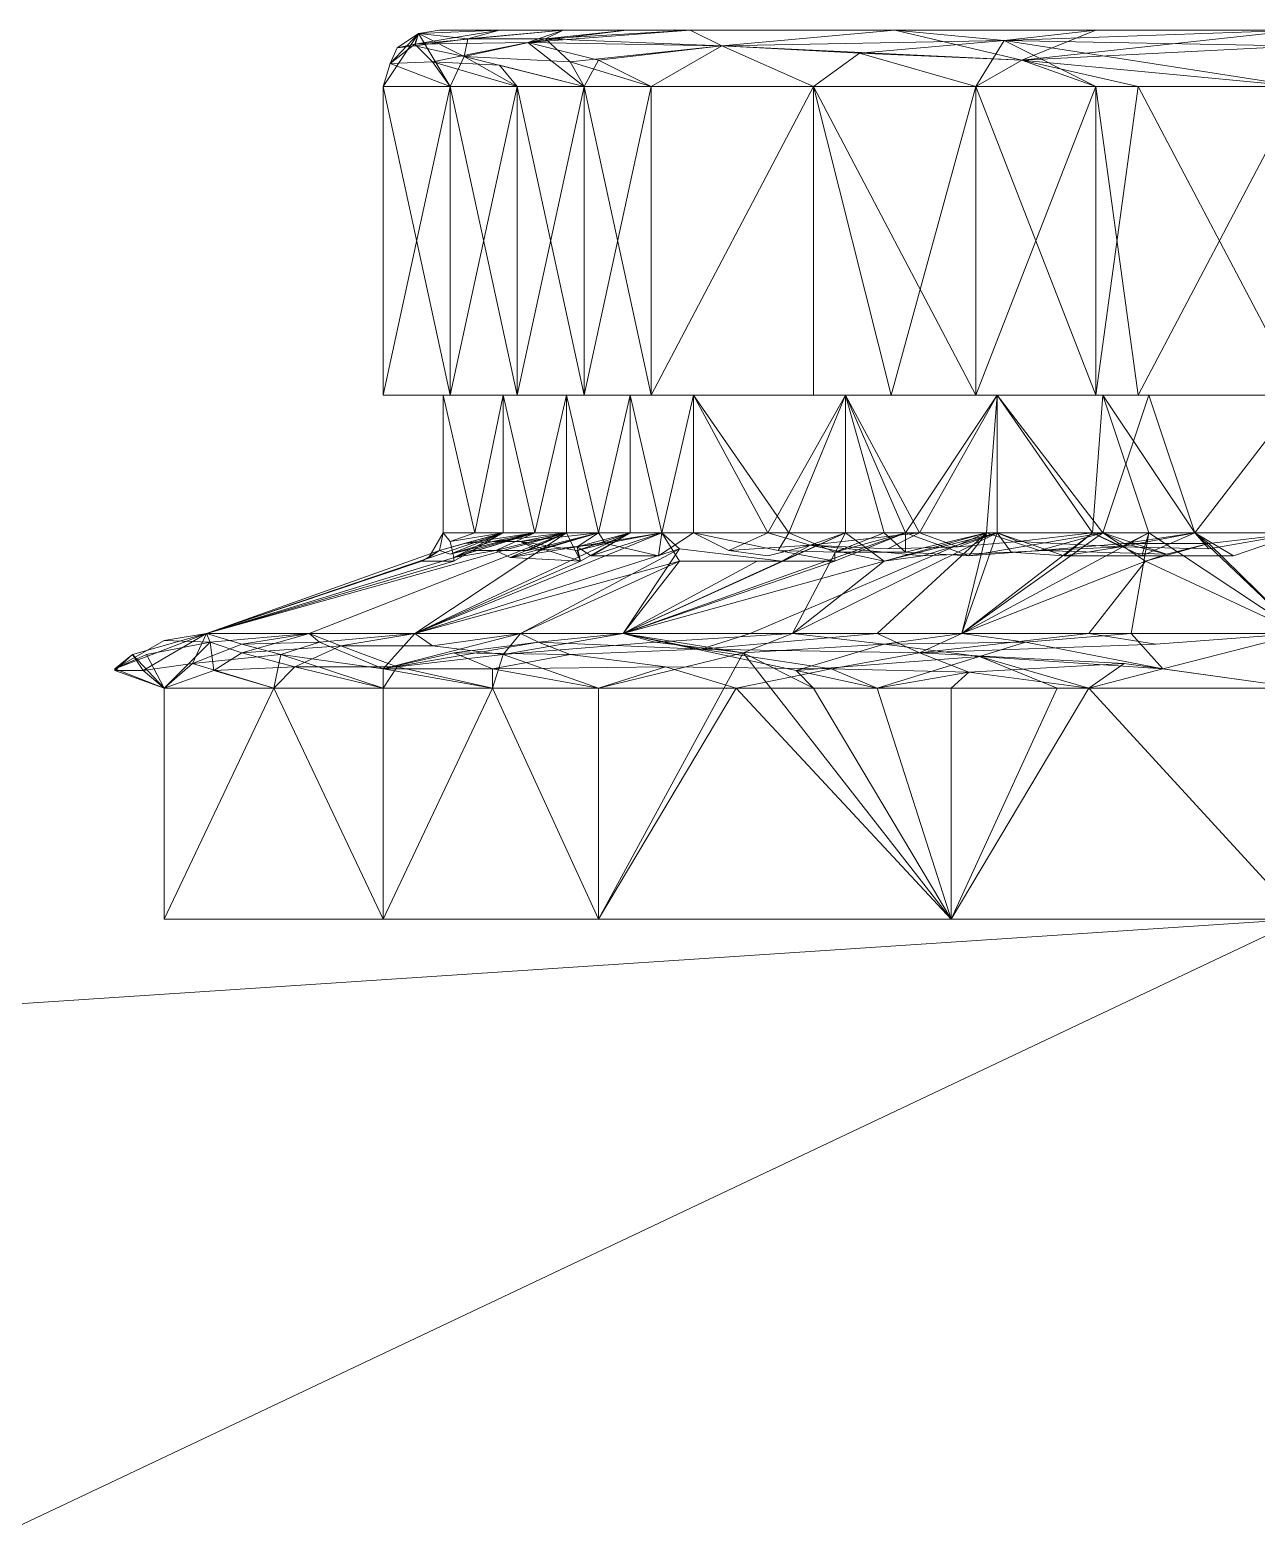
# Model space of a CAD drawing. Header units: inches. Extents: x 20461 to 27285, y -26063 to -19005.
# Drawn here: x 25502.484 to 25503.503, y -22400.643 to -22399.393 of the extents above; entities that cross this region are included whole.
import ezdxf

# ---------------------------------------------------------------- set-up
doc = ezdxf.new("R2010")
doc.units = ezdxf.units.IN
doc.header["$MEASUREMENT"] = 0
doc.layers.add('A-GENM', color=13, linetype='Continuous', lineweight=9)

# ---------------------------------------------------------------- blocks, each defined once
blk = doc.blocks.new('Drinking_Fountain-Haws_Corporation-Wall_Mounted_1119-1119-2447-1119-2447 - Drinking_Fountain-Haws_Corporation-Wall_Mounted_1119-1119-2447-300512 - 184570-300653-Site Plan - Phase 1')
at = {"layer": 'A-GENM'}
for p, q in [((7.2681, 30.9149), (7.2388, 30.871)), ((7.2446, 30.89), (7.2681, 30.9149)), ((7.2446, 30.89), (7.2652, 30.9061)), ((7.2681, 30.9149), (7.2505, 30.9032)), ((7.2681, 30.9149), (7.2505, 30.9032)), ((7.2505, 30.9032), (7.2652, 30.9061)), ((7.3355, 30.9179), (7.2652, 30.9061)), ((7.3882, 30.9179), (7.2652, 30.9061)), ((7.2652, 30.9047), (7.2681, 30.9149)), ((7.2652, 30.9047), (7.2681, 30.9149)), ((7.2681, 30.9149), (7.2652, 30.9061)), ((7.2652, 30.9047), (7.3091, 30.9105)), ((7.3589, 30.9076), (7.2652, 30.9061)), ((7.2652, 30.9061), (7.2798, 30.8915)), ((7.3355, 30.9179), (7.2681, 30.9149)), ((7.2681, 30.9149), (7.2857, 30.9179)), ((7.2681, 30.9149), (7.3355, 30.9179)), ((7.2681, 30.9149), (7.3062, 30.8959)), ((7.2681, 30.9149), (7.3091, 30.9105)), ((7.2681, 30.9149), (7.2945, 30.871)), ((7.3589, 30.9076), (7.2798, 30.8915)), ((7.3355, 30.9179), (7.2857, 30.9179)), ((7.3355, 30.9179), (7.2857, 30.9179)), ((7.2857, 30.9179), (8.0005, 30.9179)), ((7.3736, 30.9105), (7.3062, 30.8959)), ((7.3062, 30.8959), (7.3091, 30.9105)), ((7.3355, 30.9179), (7.3091, 30.9105)), ((7.3091, 30.9105), (7.3882, 30.9179)), ((7.3736, 30.9105), (7.3091, 30.9105)), ((7.3355, 30.9179), (7.3882, 30.9179)), ((7.3355, 30.9179), (7.3882, 30.9179)), ((7.3355, 30.9179), (8.0005, 30.9179)), ((7.3355, 30.9179), (8.0005, 30.9179)), ((7.4937, 30.9179), (7.3589, 30.9076)), ((7.3589, 30.9076), (7.3882, 30.9179)), ((7.3589, 30.9076), (7.4409, 30.9179)), ((7.3589, 30.9076), (7.4058, 30.871)), ((7.52, 30.9047), (7.3589, 30.9076)), ((7.4175, 30.893), (7.3589, 30.9076)), ((7.3736, 30.9105), (7.4409, 30.9179)), ((7.3736, 30.9105), (7.3882, 30.9179)), ((7.3736, 30.9105), (7.4937, 30.9179)), ((7.52, 30.9047), (7.3736, 30.9105)), ((7.3736, 30.9105), (7.3941, 30.8915)), ((7.3882, 30.9179), (7.4409, 30.9179)), ((7.4409, 30.9179), (7.3882, 30.9179)), ((7.3882, 30.9179), (8.0005, 30.9179)), ((7.3882, 30.9179), (8.0005, 30.9179)), ((7.4937, 30.9179), (7.4409, 30.9179)), ((7.4409, 30.9179), (7.4937, 30.9179)), ((7.4409, 30.9179), (8.0005, 30.9179)), ((7.4409, 30.9179), (8.0005, 30.9179)), ((7.4937, 30.9179), (7.6636, 30.9179)), ((7.4937, 30.9179), (7.6636, 30.9179)), ((7.52, 30.9047), (7.4937, 30.9179)), ((7.52, 30.9047), (7.4937, 30.9179)), ((7.4937, 30.9179), (8.0005, 30.9179)), ((7.4937, 30.9179), (8.0005, 30.9179)), ((7.52, 30.9047), (7.6636, 30.9179)), ((7.52, 30.9047), (7.6636, 30.9179)), ((7.52, 30.9047), (7.7544, 30.9091)), ((7.6343, 30.8988), (7.7544, 30.9091)), ((7.8306, 30.9179), (7.6636, 30.9179)), ((7.6636, 30.9179), (7.8306, 30.9179)), ((7.7691, 30.893), (7.6636, 30.9179)), ((7.7544, 30.9091), (7.6636, 30.9179)), ((7.6636, 30.9179), (8.0005, 30.9179)), ((7.6636, 30.9179), (8.0005, 30.9179)), ((7.731, 30.871), (7.7544, 30.9091)), ((7.7544, 30.9091), (7.8306, 30.9179)), ((7.7544, 30.9091), (8.0005, 30.9179)), ((8.0005, 30.9047), (7.7544, 30.9091)), ((8.0005, 30.871), (7.7544, 30.9091)), ((7.8306, 30.871), (7.7544, 30.9091)), ((7.7691, 30.893), (8.0005, 30.9179)), ((7.7691, 30.893), (7.8306, 30.9179)), ((8.0005, 30.9179), (7.8306, 30.9179)), ((7.8306, 30.9179), (8.0005, 30.9179)), ((7.8306, 30.9179), (8.0005, 30.9179)), ((8.0005, 30.9179), (7.8306, 30.9179)), ((7.2446, 30.89), (7.2505, 30.9032)), ((7.2652, 30.9047), (7.2505, 30.9032)), ((7.2652, 30.9047), (7.3062, 30.8959)), ((7.3062, 30.8959), (7.2945, 30.871)), ((7.3941, 30.8915), (7.3062, 30.8959)), ((7.3062, 30.8959), (7.4058, 30.871)), ((7.3062, 30.8959), (7.3501, 30.871)), ((7.52, 30.9047), (7.3941, 30.8915)), ((7.52, 30.9047), (7.4175, 30.893)), ((7.52, 30.9047), (7.4614, 30.871)), ((7.52, 30.9047), (7.4614, 30.871)), ((7.52, 30.9047), (7.7691, 30.893)), ((7.52, 30.9047), (7.6343, 30.8988)), ((7.52, 30.9047), (7.5962, 30.871)), ((7.52, 30.9047), (7.5962, 30.871)), ((7.52, 30.9047), (7.6343, 30.8988)), ((7.6343, 30.8988), (7.5962, 30.871)), ((7.5962, 30.871), (7.6343, 30.8988)), ((7.731, 30.871), (7.6343, 30.8988)), ((7.7691, 30.893), (7.6343, 30.8988)), ((7.6343, 30.8988), (7.731, 30.871)), ((7.7691, 30.893), (8.0005, 30.9047)), ((7.2446, 30.89), (7.2388, 30.871)), ((7.2446, 30.89), (7.2798, 30.8915)), ((7.2446, 30.89), (7.2945, 30.871)), ((7.3355, 30.8886), (7.2798, 30.8915)), ((7.2945, 30.871), (7.2798, 30.8915)), ((7.2798, 30.8915), (7.3501, 30.871)), ((7.3355, 30.8886), (7.4058, 30.871)), ((7.3355, 30.8886), (7.3501, 30.871)), ((7.4614, 30.871), (7.3941, 30.8915)), ((7.3941, 30.8915), (7.4058, 30.871)), ((7.4175, 30.893), (7.4058, 30.871)), ((7.4175, 30.893), (7.4614, 30.871)), ((7.7691, 30.893), (7.731, 30.871)), ((8.0005, 30.871), (7.7691, 30.893)), ((7.8306, 30.871), (7.7691, 30.893)), ((7.7691, 30.893), (7.8657, 30.871)), ((7.2388, 30.871), (7.2388, 30.6146)), ((7.2388, 30.871), (7.2945, 30.871)), ((7.2388, 30.871), (7.2945, 30.871)), ((7.2388, 30.871), (7.2945, 30.6146)), ((7.2945, 30.871), (7.2388, 30.6146)), ((7.2945, 30.871), (7.3501, 30.871)), ((7.2945, 30.871), (7.3501, 30.6146)), ((7.2945, 30.871), (7.2945, 30.6146)), ((7.3501, 30.871), (7.2945, 30.871)), ((7.3501, 30.871), (7.2945, 30.6146)), ((7.2945, 30.871), (7.2945, 30.6146)), ((7.4058, 30.871), (7.3501, 30.871)), ((7.3501, 30.871), (7.3501, 30.6146)), ((7.3501, 30.871), (7.4058, 30.871)), ((7.3501, 30.871), (7.4058, 30.6146)), ((7.3501, 30.871), (7.3501, 30.6146)), ((7.3501, 30.6146), (7.4058, 30.871)), ((7.4614, 30.871), (7.4058, 30.871)), ((7.4614, 30.871), (7.4058, 30.6146)), ((7.4058, 30.871), (7.4058, 30.6146)), ((7.4058, 30.6146), (7.4058, 30.871)), ((7.4614, 30.6146), (7.4058, 30.871)), ((7.4614, 30.871), (7.4058, 30.871)), ((7.4614, 30.871), (7.5962, 30.871)), ((7.4614, 30.871), (7.4614, 30.6146)), ((7.5962, 30.871), (7.4614, 30.6146)), ((7.5962, 30.871), (7.4614, 30.871)), ((7.5962, 30.871), (7.4614, 30.6146)), ((7.4614, 30.6146), (7.4614, 30.871)), ((7.731, 30.871), (7.5962, 30.871)), ((7.5962, 30.871), (7.731, 30.6146)), ((7.5962, 30.871), (7.5962, 30.6146)), ((7.5962, 30.871), (7.6607, 30.6146)), ((7.5962, 30.871), (7.731, 30.871)), ((7.6607, 30.6146), (7.731, 30.871)), ((7.8306, 30.871), (7.731, 30.871)), ((7.731, 30.871), (7.8306, 30.871)), ((7.731, 30.871), (7.731, 30.6146)), ((7.8306, 30.871), (7.731, 30.6146)), ((7.731, 30.871), (7.8306, 30.6146)), ((7.8306, 30.871), (7.8657, 30.871)), ((7.8306, 30.871), (7.8306, 30.6146)), ((8.0005, 30.871), (7.8306, 30.871)), ((7.8306, 30.871), (7.8657, 30.6146)), ((7.8657, 30.871), (7.8306, 30.6146)), ((8.0005, 30.871), (7.8657, 30.871)), ((8.0005, 30.871), (7.8657, 30.6146)), ((7.8657, 30.871), (8.0005, 30.6146)), ((7.2945, 30.6146), (7.2388, 30.6146)), ((7.2945, 30.6146), (7.2388, 30.6146)), ((7.4966, 30.6146), (7.2388, 30.6146)), ((7.3384, 30.6146), (7.2388, 30.6146)), ((7.2886, 30.6146), (7.2388, 30.6146)), ((7.2388, 30.6146), (7.4966, 30.6146)), ((7.2388, 30.6146), (7.4439, 30.6146)), ((7.2388, 30.6146), (7.3911, 30.6146)), ((7.2388, 30.6146), (7.3384, 30.6146)), ((7.2388, 30.6146), (7.4439, 30.6146)), ((7.2388, 30.6146), (7.3911, 30.6146)), ((7.3384, 30.6146), (7.2886, 30.6146)), ((7.2886, 30.6146), (7.3384, 30.6146)), ((7.2886, 30.6146), (7.2886, 30.5004)), ((7.2886, 30.6146), (7.315, 30.5004)), ((7.2886, 30.6146), (7.315, 30.5004)), ((7.2945, 30.6146), (7.3501, 30.6146)), ((7.3501, 30.6146), (7.2945, 30.6146)), ((7.2945, 30.6146), (7.4966, 30.6146)), ((7.4966, 30.6146), (7.2945, 30.6146)), ((7.3384, 30.6146), (7.315, 30.5004)), ((7.3384, 30.6146), (7.315, 30.5004)), ((7.3384, 30.6146), (7.3911, 30.6146)), ((7.3911, 30.6146), (7.3384, 30.6146)), ((7.3384, 30.6146), (7.3648, 30.5004)), ((7.3384, 30.6146), (7.3384, 30.5004)), ((7.3384, 30.6146), (7.3648, 30.5004)), ((7.3384, 30.6146), (7.3384, 30.5004)), ((7.4058, 30.6146), (7.3501, 30.6146)), ((7.4058, 30.6146), (7.3501, 30.6146)), ((7.3501, 30.6146), (7.4966, 30.6146)), ((7.3501, 30.6146), (7.4966, 30.6146)), ((7.3911, 30.6146), (7.3648, 30.5004)), ((7.3911, 30.6146), (7.3648, 30.5004)), ((7.4439, 30.6146), (7.3911, 30.6146)), ((7.4439, 30.6146), (7.3911, 30.6146)), ((7.4175, 30.5004), (7.3911, 30.6146)), ((7.3911, 30.6146), (7.3911, 30.5004)), ((7.3911, 30.6146), (7.3911, 30.5004)), ((7.3911, 30.6146), (7.4175, 30.5004)), ((7.4058, 30.6146), (7.4614, 30.6146)), ((7.4058, 30.6146), (7.4614, 30.6146)), ((7.4058, 30.6146), (7.4966, 30.6146)), ((7.4058, 30.6146), (7.4966, 30.6146)), ((7.4439, 30.6146), (7.4175, 30.5004)), ((7.4439, 30.6146), (7.4175, 30.5004)), ((7.4966, 30.6146), (7.4439, 30.6146)), ((7.4966, 30.6146), (7.4439, 30.6146)), ((7.4439, 30.6146), (7.4439, 30.5004)), ((7.4439, 30.6146), (7.4702, 30.5004)), ((7.4439, 30.6146), (7.4439, 30.5004)), ((7.4439, 30.6146), (7.4702, 30.5004)), ((7.6607, 30.6146), (7.4614, 30.6146)), ((7.4614, 30.6146), (7.5962, 30.6146)), ((7.4614, 30.6146), (7.4966, 30.6146)), ((7.4614, 30.6146), (7.8364, 30.6146)), ((7.4614, 30.6146), (7.6226, 30.6146)), ((7.4614, 30.6146), (7.7486, 30.6146)), ((7.4614, 30.6146), (8.0005, 30.6146)), ((7.6226, 30.6146), (7.4614, 30.6146)), ((7.7486, 30.6146), (7.4614, 30.6146)), ((7.4614, 30.6146), (8.0005, 30.6146)), ((7.4614, 30.6146), (7.8745, 30.6146)), ((7.4614, 30.6146), (7.4966, 30.6146)), ((7.4966, 30.6146), (7.4702, 30.5004)), ((7.4966, 30.6146), (7.4702, 30.5004)), ((7.4966, 30.6146), (7.6226, 30.6146)), ((7.6226, 30.6146), (7.4966, 30.6146)), ((7.4966, 30.6146), (7.5581, 30.5004)), ((7.4966, 30.6146), (7.4966, 30.5004)), ((7.5757, 30.5004), (7.4966, 30.6146)), ((7.4966, 30.6146), (7.4966, 30.5004)), ((7.6226, 30.6146), (7.5581, 30.5004)), ((7.6226, 30.6146), (7.5757, 30.5004)), ((7.731, 30.6146), (7.5962, 30.6146)), ((7.5962, 30.6146), (8.0005, 30.6146)), ((7.6226, 30.6146), (7.6724, 30.5004)), ((7.6226, 30.6146), (7.6548, 30.5004)), ((7.6226, 30.6146), (7.7486, 30.6146)), ((7.6226, 30.6146), (7.7486, 30.6146)), ((7.6226, 30.6146), (7.6226, 30.5004)), ((7.6226, 30.6146), (7.6841, 30.5004)), ((7.6607, 30.6146), (7.8306, 30.6146)), ((7.6607, 30.6146), (8.0005, 30.6146)), ((7.7486, 30.6146), (7.6724, 30.5004)), ((7.7486, 30.6146), (7.6841, 30.5004)), ((7.731, 30.6146), (7.8657, 30.6146)), ((7.731, 30.6146), (8.0005, 30.6146)), ((7.7486, 30.6146), (7.7398, 30.5004)), ((7.7486, 30.6146), (7.8745, 30.6146)), ((7.8364, 30.6146), (7.7486, 30.6146)), ((7.7486, 30.6146), (7.8364, 30.5004)), ((7.8277, 30.5004), (7.7486, 30.6146)), ((7.7486, 30.6146), (7.7486, 30.5004)), ((7.8364, 30.6146), (7.8277, 30.5004)), ((8.0005, 30.6146), (7.8306, 30.6146)), ((7.8306, 30.6146), (8.0005, 30.6146)), ((7.8364, 30.6146), (8.0005, 30.6146)), ((7.8745, 30.6146), (7.8364, 30.5004)), ((7.9126, 30.5004), (7.8364, 30.6146)), ((7.8364, 30.6146), (7.8745, 30.5004)), ((8.0005, 30.6146), (7.8657, 30.6146)), ((7.8657, 30.6146), (8.0005, 30.6146)), ((8.0005, 30.6146), (7.8745, 30.6146)), ((7.8745, 30.6146), (7.9126, 30.5004)), ((8.0005, 30.6146), (7.9126, 30.5004)), ((7.9126, 30.5004), (8.0005, 30.6146)), ((7.3384, 30.5004), (7.0923, 30.4169)), ((7.3384, 30.5004), (7.0923, 30.4169)), ((7.3384, 30.5004), (7.0923, 30.4169)), ((7.3384, 30.5004), (7.0923, 30.4169)), ((7.3911, 30.5004), (7.0923, 30.4169)), ((7.3911, 30.5004), (7.0923, 30.4169)), ((7.3648, 30.5004), (7.0923, 30.4169)), ((7.3648, 30.5004), (7.0923, 30.4169)), ((7.0923, 30.4169), (7.3384, 30.5004)), ((7.0923, 30.4169), (7.3384, 30.5004)), ((7.3911, 30.5004), (7.1773, 30.4169)), ((7.3911, 30.5004), (7.1773, 30.4169)), ((7.4439, 30.5004), (7.2652, 30.4169)), ((7.4439, 30.5004), (7.2652, 30.4169)), ((7.3911, 30.5004), (7.2652, 30.4169)), ((7.3911, 30.5004), (7.2652, 30.4169)), ((7.4702, 30.5004), (7.2652, 30.4169)), ((7.4702, 30.5004), (7.2652, 30.4169)), ((7.2769, 30.4799), (7.2886, 30.5004)), ((7.2886, 30.5004), (7.2857, 30.4857)), ((7.2857, 30.4857), (7.3384, 30.5004)), ((7.2857, 30.4857), (7.3384, 30.5004)), ((7.2886, 30.5004), (7.315, 30.5004)), ((7.2886, 30.5004), (7.2945, 30.4931)), ((7.2886, 30.5004), (7.315, 30.5004)), ((7.2945, 30.4828), (7.3648, 30.5004)), ((7.2945, 30.4828), (7.3384, 30.5004)), ((7.315, 30.5004), (7.2945, 30.4931)), ((7.2945, 30.4931), (7.3384, 30.5004)), ((7.2974, 30.4799), (7.3648, 30.5004)), ((7.2974, 30.4799), (7.3384, 30.5004)), ((7.2974, 30.4769), (7.3384, 30.5004)), ((7.2974, 30.4799), (7.3648, 30.5004)), ((7.2974, 30.4799), (7.3384, 30.5004)), ((7.3062, 30.4916), (7.3384, 30.5004)), ((7.3062, 30.4916), (7.3648, 30.5004)), ((7.3648, 30.5004), (7.312, 30.4857)), ((7.315, 30.5004), (7.3384, 30.5004)), ((7.315, 30.5004), (7.3384, 30.5004)), ((7.3296, 30.4931), (7.3648, 30.5004)), ((7.3911, 30.5004), (7.3296, 30.4931)), ((7.3911, 30.5004), (7.3296, 30.4931)), ((7.3296, 30.4931), (7.3648, 30.5004)), ((7.3911, 30.5004), (7.3325, 30.4857)), ((7.3911, 30.5004), (7.3325, 30.4857)), ((7.3325, 30.4857), (7.3648, 30.5004)), ((7.3325, 30.4857), (7.3648, 30.5004)), ((7.3648, 30.5004), (7.3384, 30.5004)), ((7.3648, 30.5004), (7.3384, 30.5004)), ((7.3648, 30.5004), (7.3384, 30.5004)), ((7.3648, 30.5004), (7.3384, 30.5004)), ((7.4175, 30.5004), (7.3443, 30.4799)), ((7.3911, 30.5004), (7.3443, 30.4799)), ((7.4175, 30.5004), (7.353, 30.4931)), ((7.353, 30.4931), (7.3911, 30.5004)), ((7.353, 30.4931), (7.3911, 30.5004)), ((7.3589, 30.4857), (7.4175, 30.5004)), ((7.3911, 30.5004), (7.3589, 30.4857)), ((7.3911, 30.5004), (7.3648, 30.5004)), ((7.3911, 30.5004), (7.3648, 30.5004)), ((7.3911, 30.5004), (7.3648, 30.5004)), ((7.3911, 30.5004), (7.3648, 30.5004)), ((7.4175, 30.5004), (7.3677, 30.4857)), ((7.3911, 30.5004), (7.4028, 30.4769)), ((7.3911, 30.5004), (7.4028, 30.4769)), ((7.4175, 30.5004), (7.3911, 30.5004)), ((7.3911, 30.5004), (7.4175, 30.5004)), ((7.3999, 30.4887), (7.4702, 30.5004)), ((7.3999, 30.4857), (7.4439, 30.5004)), ((7.4439, 30.5004), (7.3999, 30.4887)), ((7.4175, 30.5004), (7.3999, 30.4887)), ((7.4439, 30.5004), (7.3999, 30.4887)), ((7.4439, 30.5004), (7.4028, 30.4769)), ((7.4439, 30.5004), (7.4028, 30.4769)), ((7.4116, 30.4813), (7.4702, 30.5004)), ((7.4116, 30.4813), (7.4439, 30.5004)), ((7.4116, 30.4813), (7.4702, 30.5004)), ((7.4175, 30.5004), (7.4439, 30.5004)), ((7.4175, 30.5004), (7.4234, 30.4916)), ((7.4175, 30.5004), (7.4439, 30.5004)), ((7.4234, 30.4916), (7.4702, 30.5004)), ((7.4439, 30.5004), (7.4234, 30.4916)), ((7.4439, 30.5004), (7.4234, 30.4916)), ((7.4234, 30.4916), (7.4702, 30.5004)), ((7.6724, 30.5004), (7.438, 30.4169)), ((7.6226, 30.5004), (7.438, 30.4169)), ((7.7398, 30.5004), (7.438, 30.4169)), ((7.4439, 30.5004), (7.4702, 30.5004)), ((7.4439, 30.5004), (7.4702, 30.5004)), ((7.4439, 30.5004), (7.4702, 30.5004)), ((7.4439, 30.5004), (7.4702, 30.5004)), ((7.4966, 30.5004), (7.4673, 30.4813)), ((7.4673, 30.4813), (7.4702, 30.5004)), ((7.4673, 30.4813), (7.4702, 30.5004)), ((7.4966, 30.5004), (7.4702, 30.5004)), ((7.4702, 30.5004), (7.4849, 30.4769)), ((7.4702, 30.5004), (7.4849, 30.4872)), ((7.4966, 30.5004), (7.4702, 30.5004)), ((7.4966, 30.5004), (7.5669, 30.4857)), ((7.5259, 30.4857), (7.4966, 30.5004)), ((7.5757, 30.5004), (7.4966, 30.5004)), ((7.5581, 30.5004), (7.4966, 30.5004)), ((7.5259, 30.4857), (7.5581, 30.5004)), ((7.7398, 30.5004), (7.5435, 30.4169)), ((7.6226, 30.5004), (7.5581, 30.5004)), ((7.5581, 30.5004), (7.5933, 30.4901)), ((7.5757, 30.5004), (7.5669, 30.4857)), ((7.6226, 30.5004), (7.5698, 30.4769)), ((7.5757, 30.5004), (7.6548, 30.5004)), ((7.5757, 30.5004), (7.6138, 30.4843)), ((7.6226, 30.5004), (7.5786, 30.4169)), ((7.5786, 30.4169), (7.7486, 30.5004)), ((7.6226, 30.5004), (7.5933, 30.4901)), ((7.6226, 30.5004), (7.5933, 30.4901)), ((7.6841, 30.5004), (7.5933, 30.4901)), ((7.6724, 30.5004), (7.6138, 30.4843)), ((7.6724, 30.5004), (7.6138, 30.4769)), ((7.6548, 30.5004), (7.6138, 30.4843)), ((7.6226, 30.5004), (7.6548, 30.4769)), ((7.6226, 30.5004), (7.6841, 30.5004)), ((7.7398, 30.5004), (7.6489, 30.4169)), ((7.6724, 30.4843), (7.6548, 30.5004)), ((7.6548, 30.4769), (7.7486, 30.5004)), ((7.6841, 30.5004), (7.6577, 30.4872)), ((7.6724, 30.5004), (7.6724, 30.4843)), ((7.6724, 30.5004), (7.7398, 30.5004)), ((7.6724, 30.5004), (7.7251, 30.4813)), ((7.6724, 30.5004), (7.6724, 30.4843)), ((7.6724, 30.5004), (7.7398, 30.5004)), ((7.6724, 30.4843), (7.7398, 30.5004)), ((7.7163, 30.4887), (7.6841, 30.5004)), ((7.6841, 30.5004), (7.7486, 30.5004)), ((7.687, 30.4813), (7.7486, 30.5004)), ((7.7163, 30.4887), (7.7486, 30.5004)), ((7.8364, 30.5004), (7.7193, 30.4169)), ((7.8277, 30.5004), (7.7193, 30.4169)), ((7.7398, 30.5004), (7.7193, 30.4169)), ((7.8745, 30.5004), (7.7193, 30.4169)), ((7.7486, 30.5004), (7.7193, 30.4169)), ((7.8364, 30.5004), (7.7251, 30.4813)), ((7.7251, 30.4813), (7.7398, 30.5004)), ((7.7251, 30.4813), (7.7398, 30.5004)), ((7.8364, 30.5004), (7.7398, 30.5004)), ((7.8364, 30.5004), (7.7398, 30.5004)), ((7.7837, 30.4857), (7.7398, 30.5004)), ((7.8277, 30.5004), (7.7486, 30.5004)), ((7.8277, 30.5004), (7.7486, 30.5004)), ((7.8042, 30.4813), (7.7486, 30.5004)), ((7.7661, 30.4931), (7.7486, 30.5004)), ((7.7603, 30.4843), (7.7486, 30.5004)), ((7.8277, 30.5004), (7.7661, 30.4931)), ((7.8364, 30.5004), (7.7837, 30.4857)), ((7.8364, 30.5004), (7.7837, 30.4857)), ((7.8277, 30.5004), (7.8042, 30.4813)), ((7.8277, 30.5004), (7.8745, 30.5004)), ((7.8277, 30.5004), (7.8511, 30.4887)), ((7.8277, 30.5004), (7.8687, 30.4813)), ((7.8277, 30.5004), (7.8745, 30.5004)), ((7.8364, 30.5004), (7.8892, 30.4828)), ((7.8364, 30.5004), (7.854, 30.4916)), ((7.8364, 30.5004), (7.9126, 30.5004)), ((7.8364, 30.5004), (7.8716, 30.4769)), ((7.9126, 30.5004), (7.8511, 30.4887)), ((7.8511, 30.4887), (7.8745, 30.5004)), ((7.854, 30.4916), (7.9126, 30.5004)), ((7.8745, 30.5004), (7.8599, 30.4169)), ((7.9126, 30.5004), (7.8687, 30.4813)), ((7.8687, 30.4813), (7.8745, 30.5004)), ((7.9126, 30.5004), (7.8745, 30.5004)), ((7.9126, 30.5004), (7.8745, 30.5004)), ((7.8745, 30.5004), (8.0005, 30.4169)), ((7.9126, 30.5004), (8.0005, 30.5004)), ((7.9126, 30.5004), (8.0005, 30.5004)), ((7.9126, 30.5004), (7.9243, 30.4872)), ((7.9126, 30.5004), (7.9448, 30.4813)), ((7.9126, 30.5004), (8.0005, 30.4169)), ((7.9126, 30.5004), (7.9243, 30.4916)), ((7.9126, 30.5004), (8.0005, 30.5004)), ((8.0005, 30.5004), (7.9243, 30.4872)), ((7.9243, 30.4916), (8.0005, 30.5004)), ((8.0005, 30.5004), (7.9448, 30.4813)), ((7.2857, 30.4857), (7.0923, 30.4169)), ((7.4849, 30.4872), (7.2652, 30.4169)), ((7.2857, 30.4857), (7.271, 30.4769)), ((7.2769, 30.4799), (7.2857, 30.4857)), ((7.3062, 30.4916), (7.2857, 30.4857)), ((7.2945, 30.4828), (7.2857, 30.4857)), ((7.3296, 30.4931), (7.2945, 30.4828)), ((7.2945, 30.4931), (7.2974, 30.4799)), ((7.3325, 30.4857), (7.2974, 30.4799)), ((7.2974, 30.4799), (7.312, 30.4857)), ((7.3062, 30.4916), (7.3296, 30.4931)), ((7.3325, 30.4857), (7.312, 30.4857)), ((7.353, 30.4931), (7.3296, 30.4931)), ((7.3325, 30.4857), (7.3589, 30.4857)), ((7.3325, 30.4857), (7.3443, 30.4799)), ((7.3443, 30.4799), (7.3999, 30.4887)), ((7.3999, 30.4857), (7.353, 30.4931)), ((7.353, 30.4931), (7.3677, 30.4857)), ((7.353, 30.4931), (7.4028, 30.4769)), ((7.4849, 30.4872), (7.353, 30.4169)), ((7.4234, 30.4916), (7.3677, 30.4857)), ((7.3999, 30.4857), (7.4234, 30.4916)), ((7.4116, 30.4813), (7.3999, 30.4887)), ((7.3999, 30.4887), (7.4028, 30.4769)), ((7.3999, 30.4857), (7.4028, 30.4769)), ((7.4673, 30.4813), (7.4116, 30.4813)), ((7.4673, 30.4813), (7.4234, 30.4916)), ((7.4849, 30.4872), (7.438, 30.4169)), ((7.5698, 30.4769), (7.4849, 30.4872)), ((7.5259, 30.4857), (7.5933, 30.4901)), ((7.5581, 30.4813), (7.5259, 30.4857)), ((7.5581, 30.4813), (7.5933, 30.4901)), ((7.5669, 30.4857), (7.6138, 30.4769)), ((7.5669, 30.4857), (7.6138, 30.4843)), ((7.5698, 30.4769), (7.5933, 30.4901)), ((7.687, 30.4813), (7.5933, 30.4901)), ((7.6577, 30.4872), (7.5933, 30.4901)), ((7.6548, 30.4769), (7.5933, 30.4901)), ((7.6724, 30.4843), (7.6138, 30.4843)), ((7.6138, 30.4843), (7.6138, 30.4769)), ((7.6548, 30.4769), (7.687, 30.4813)), ((7.7163, 30.4887), (7.6577, 30.4872)), ((7.7251, 30.4813), (7.6724, 30.4843)), ((7.687, 30.4813), (7.7603, 30.4843)), ((7.7661, 30.4931), (7.7163, 30.4887)), ((7.7837, 30.4857), (7.7251, 30.4813)), ((7.8511, 30.4887), (7.7603, 30.4843)), ((7.8042, 30.4813), (7.7603, 30.4843)), ((7.7661, 30.4931), (7.8511, 30.4887)), ((7.854, 30.4916), (7.7837, 30.4857)), ((7.8892, 30.4828), (7.7837, 30.4857)), ((7.8042, 30.4813), (7.8511, 30.4887)), ((7.8042, 30.4813), (7.8687, 30.4813)), ((7.9243, 30.4872), (7.8511, 30.4887)), ((7.8892, 30.4828), (7.854, 30.4916)), ((7.854, 30.4916), (7.9243, 30.4916)), ((7.8687, 30.4813), (7.9448, 30.4813)), ((7.9243, 30.4916), (7.8716, 30.4769)), ((7.8892, 30.4828), (7.8716, 30.4769)), ((7.8892, 30.4828), (7.9243, 30.4916)), ((7.9243, 30.4916), (8.0005, 30.4169)), ((7.2974, 30.4769), (7.0923, 30.4169)), ((7.271, 30.4769), (7.0923, 30.4169)), ((7.4028, 30.4769), (7.2652, 30.4169)), ((7.4028, 30.4769), (7.2652, 30.4169)), ((7.4849, 30.4769), (7.2652, 30.4169)), ((7.271, 30.4769), (7.2974, 30.4769)), ((7.2974, 30.4799), (7.2974, 30.4769)), ((7.3443, 30.4799), (7.4028, 30.4769)), ((7.4849, 30.4769), (7.353, 30.4169)), ((7.6138, 30.4769), (7.438, 30.4169)), ((7.5698, 30.4769), (7.438, 30.4169)), ((7.5493, 30.4769), (7.438, 30.4169)), ((7.438, 30.4169), (7.4849, 30.4769)), ((7.5493, 30.4769), (7.4849, 30.4769)), ((7.6138, 30.4769), (7.5493, 30.4769)), ((7.6548, 30.4769), (7.5786, 30.4169)), ((7.8716, 30.4769), (7.7193, 30.4169)), ((7.8247, 30.4169), (7.8716, 30.4769)), ((7.8716, 30.4769), (8.0005, 30.4169)), ((7.0923, 30.4169), (7.0161, 30.3876)), ((7.0923, 30.4169), (7.0161, 30.3876)), ((7.0161, 30.3876), (7.0923, 30.4169)), ((7.0161, 30.3876), (7.0571, 30.411)), ((7.0923, 30.4169), (7.0308, 30.3993)), ((7.0923, 30.4169), (7.0308, 30.3993)), ((7.0923, 30.4169), (7.0396, 30.3861)), ((7.0425, 30.3993), (7.0952, 30.4096)), ((7.0923, 30.4169), (7.0571, 30.411)), ((7.0923, 30.4169), (7.0571, 30.411)), ((7.0571, 30.411), (7.0952, 30.4096)), ((7.0952, 30.4096), (7.0571, 30.3715)), ((7.0806, 30.392), (7.0923, 30.4169)), ((7.0806, 30.392), (7.1216, 30.4081)), ((7.0923, 30.4169), (7.0952, 30.4096)), ((7.0923, 30.4169), (7.1773, 30.4169)), ((7.1216, 30.4081), (7.0923, 30.4169)), ((7.1773, 30.4169), (7.0923, 30.4169)), ((7.0952, 30.4096), (7.1773, 30.4169)), ((7.0982, 30.3861), (7.0952, 30.4096)), ((7.0952, 30.4096), (7.1216, 30.4008)), ((7.1216, 30.4081), (7.1773, 30.4169)), ((7.1216, 30.4008), (7.1773, 30.4169)), ((7.1216, 30.4081), (7.1861, 30.4096)), ((7.1216, 30.4081), (7.1538, 30.3993)), ((7.2036, 30.4066), (7.1216, 30.4008)), ((7.1861, 30.4096), (7.1538, 30.3993)), ((7.1655, 30.3891), (7.2036, 30.4066)), ((7.2652, 30.4169), (7.1773, 30.4169)), ((7.1861, 30.4096), (7.1773, 30.4169)), ((7.1773, 30.4169), (7.2652, 30.4169)), ((7.2036, 30.4066), (7.1773, 30.4169)), ((7.1861, 30.4096), (7.2652, 30.4169)), ((7.2388, 30.3876), (7.1861, 30.4096)), ((7.2652, 30.4169), (7.2036, 30.4066)), ((7.2505, 30.3891), (7.2036, 30.4066)), ((7.2798, 30.4066), (7.2036, 30.4066)), ((7.353, 30.4169), (7.2388, 30.3876)), ((7.2388, 30.3876), (7.2652, 30.4169)), ((7.2388, 30.3876), (7.3677, 30.4096)), ((7.2652, 30.4169), (7.353, 30.4169)), ((7.2652, 30.4169), (7.2798, 30.4066)), ((7.353, 30.4169), (7.2652, 30.4169)), ((7.353, 30.4169), (7.2798, 30.4066)), ((7.2798, 30.4066), (7.3384, 30.3993)), ((7.3677, 30.4096), (7.2974, 30.4008)), ((7.3384, 30.3993), (7.438, 30.4169)), ((7.3384, 30.3993), (7.438, 30.4169)), ((7.353, 30.4169), (7.3384, 30.3993)), ((7.3384, 30.3993), (7.4644, 30.4096)), ((7.438, 30.4169), (7.353, 30.4169)), ((7.353, 30.4169), (7.438, 30.4169)), ((7.353, 30.4169), (7.3677, 30.4096)), ((7.438, 30.4169), (7.3677, 30.4096)), ((7.5025, 30.4037), (7.3677, 30.4096)), ((7.3677, 30.4096), (7.3941, 30.3993)), ((7.438, 30.4169), (7.5376, 30.4008)), ((7.438, 30.4169), (7.5816, 30.3861)), ((7.438, 30.4169), (7.5376, 30.4008)), ((7.438, 30.4169), (7.5025, 30.4037)), ((7.438, 30.4169), (7.5435, 30.4169)), ((7.5786, 30.4169), (7.438, 30.4169)), ((7.4644, 30.4096), (7.438, 30.4169)), ((7.4644, 30.4096), (7.438, 30.4169)), ((7.5786, 30.4169), (7.4644, 30.4096)), ((7.4644, 30.4096), (7.5376, 30.4008)), ((7.6489, 30.4169), (7.5025, 30.4037)), ((7.5025, 30.4037), (7.5435, 30.4169)), ((7.5786, 30.4169), (7.5376, 30.4008)), ((7.6548, 30.4081), (7.5376, 30.4008)), ((7.6489, 30.4169), (7.5435, 30.4169)), ((7.5786, 30.4169), (7.6548, 30.4081)), ((7.5786, 30.4169), (7.7193, 30.4169)), ((7.6548, 30.4081), (7.5816, 30.3861)), ((7.6489, 30.4169), (7.6841, 30.4008)), ((7.6489, 30.4169), (7.7193, 30.4169)), ((7.6548, 30.4081), (7.7193, 30.4169)), ((7.6548, 30.4081), (7.772, 30.4096)), ((7.6548, 30.4081), (7.7339, 30.3978)), ((7.8247, 30.4169), (7.6841, 30.4008)), ((7.6841, 30.4008), (7.7193, 30.4169)), ((7.6841, 30.4008), (7.8804, 30.4081)), ((7.8247, 30.4169), (7.7193, 30.4169)), ((7.8599, 30.4169), (7.7193, 30.4169)), ((7.7193, 30.4169), (7.772, 30.4096)), ((7.7339, 30.3978), (7.772, 30.4096)), ((7.8599, 30.4169), (7.772, 30.4096)), ((7.8862, 30.3876), (7.772, 30.4096)), ((7.8247, 30.4169), (8.0005, 30.4169)), ((7.8247, 30.4169), (7.8804, 30.4081)), ((8.0005, 30.4169), (7.8599, 30.4169)), ((7.8599, 30.4169), (7.8862, 30.3876)), ((8.0005, 30.4169), (7.8804, 30.4081)), ((8.0005, 30.4169), (7.8862, 30.3876)), ((7.0161, 30.3876), (7.0425, 30.3993)), ((7.0161, 30.3876), (7.0308, 30.3993)), ((7.0161, 30.3861), (7.0308, 30.3993)), ((7.0161, 30.3861), (7.0308, 30.3993)), ((7.0571, 30.3715), (7.0308, 30.3993)), ((7.0396, 30.3861), (7.0308, 30.3993)), ((7.0396, 30.3861), (7.0308, 30.3993)), ((7.0571, 30.3715), (7.0425, 30.3993)), ((7.0425, 30.3993), (7.0571, 30.3715)), ((7.0806, 30.392), (7.1538, 30.3993)), ((7.0982, 30.3861), (7.1216, 30.4008)), ((7.1655, 30.3891), (7.1216, 30.4008)), ((7.148, 30.3715), (7.1538, 30.3993)), ((7.2388, 30.3876), (7.1538, 30.3993)), ((7.2388, 30.3715), (7.1538, 30.3993)), ((7.2388, 30.3876), (7.2974, 30.4008)), ((7.2505, 30.3891), (7.3384, 30.3993)), ((7.3296, 30.3876), (7.2974, 30.4008)), ((7.3941, 30.3993), (7.2974, 30.4008)), ((7.3296, 30.3876), (7.3941, 30.3993)), ((7.3296, 30.3715), (7.3384, 30.3993)), ((7.3384, 30.3993), (7.4175, 30.3715)), ((7.5025, 30.4037), (7.3941, 30.3993)), ((7.4732, 30.3891), (7.3941, 30.3993)), ((7.5376, 30.4008), (7.4175, 30.3715)), ((7.5376, 30.4008), (7.4175, 30.1796)), ((7.5025, 30.4037), (7.6109, 30.3876)), ((7.6841, 30.4008), (7.5025, 30.4037)), ((7.5962, 30.3715), (7.5376, 30.4008)), ((7.7105, 30.1796), (7.5376, 30.4008)), ((7.5816, 30.3861), (7.7339, 30.3978)), ((7.6841, 30.4008), (7.6109, 30.3876)), ((7.6489, 30.3715), (7.7339, 30.3978)), ((7.6841, 30.4008), (7.854, 30.392)), ((7.6841, 30.4008), (7.7251, 30.3847)), ((7.8247, 30.3715), (7.7339, 30.3978)), ((7.7984, 30.3715), (7.7339, 30.3978)), ((7.7339, 30.3978), (7.8862, 30.3876)), ((7.0161, 30.3876), (7.0161, 30.3861)), ((7.0161, 30.3876), (7.0571, 30.3715)), ((7.0161, 30.3876), (7.0571, 30.3715)), ((7.0161, 30.3861), (7.0571, 30.3715)), ((7.0161, 30.3861), (7.0396, 30.3861)), ((7.0806, 30.392), (7.0396, 30.3861)), ((7.0571, 30.3715), (7.0396, 30.3861)), ((7.0806, 30.392), (7.0571, 30.3715)), ((7.0982, 30.3861), (7.0571, 30.3715)), ((7.0806, 30.392), (7.148, 30.3715)), ((7.1655, 30.3891), (7.0982, 30.3861)), ((7.0982, 30.3861), (7.148, 30.3715)), ((7.1655, 30.3891), (7.148, 30.3715)), ((7.2505, 30.3891), (7.1655, 30.3891)), ((7.2388, 30.3715), (7.1655, 30.3891)), ((7.2505, 30.3891), (7.2388, 30.3715)), ((7.3296, 30.3876), (7.2388, 30.3876)), ((7.2388, 30.3876), (7.3296, 30.3715)), ((7.2388, 30.3876), (7.2388, 30.3715)), ((7.2505, 30.3891), (7.3296, 30.3715)), ((7.3296, 30.3876), (7.4732, 30.3891)), ((7.3296, 30.3876), (7.3296, 30.3715)), ((7.3296, 30.3876), (7.4175, 30.3715)), ((7.4732, 30.3891), (7.4175, 30.3715)), ((7.6109, 30.3876), (7.4732, 30.3891)), ((7.4732, 30.3891), (7.5318, 30.3715)), ((7.6109, 30.3876), (7.5318, 30.3715)), ((7.5816, 30.3861), (7.6489, 30.3715)), ((7.5816, 30.3861), (7.5962, 30.3715)), ((7.7251, 30.3847), (7.6109, 30.3876)), ((7.6109, 30.3876), (7.6489, 30.3715)), ((7.7251, 30.3847), (7.6489, 30.3715)), ((7.7105, 30.3715), (7.7251, 30.3847)), ((7.7251, 30.3847), (7.854, 30.392)), ((7.7251, 30.3847), (7.8247, 30.3715)), ((7.854, 30.392), (7.8247, 30.3715)), ((7.8247, 30.3715), (7.8862, 30.3876)), ((7.854, 30.392), (8.0005, 30.3715)), ((7.8862, 30.3876), (8.0005, 30.3715)), ((7.0571, 30.3715), (7.0571, 30.1796)), ((7.0571, 30.3715), (7.0571, 30.1796)), ((7.0571, 30.3715), (7.0571, 30.1796)), ((7.148, 30.3715), (7.0571, 30.3715)), ((7.148, 30.3715), (7.0571, 30.1796)), ((7.0571, 30.3715), (7.0571, 30.1796)), ((7.0571, 30.3715), (7.0571, 30.1796)), ((7.0571, 30.3715), (7.148, 30.3715)), ((7.148, 30.3715), (7.0571, 30.1796)), ((7.0571, 30.1796), (7.0571, 30.3715)), ((7.0571, 30.3715), (7.0571, 30.1796)), ((7.2388, 30.3715), (7.148, 30.3715)), ((7.2388, 30.3715), (7.148, 30.3715)), ((7.148, 30.3715), (7.2388, 30.1796)), ((7.148, 30.3715), (7.2388, 30.1796)), ((7.2388, 30.3715), (7.3296, 30.3715)), ((7.2388, 30.3715), (7.2388, 30.1796)), ((7.3296, 30.3715), (7.2388, 30.3715)), ((7.3296, 30.3715), (7.2388, 30.1796)), ((7.2388, 30.3715), (7.2388, 30.1796)), ((7.3296, 30.3715), (7.2388, 30.1796)), ((7.3296, 30.3715), (7.4175, 30.3715)), ((7.3296, 30.3715), (7.4175, 30.1796)), ((7.3296, 30.3715), (7.4175, 30.3715)), ((7.3296, 30.3715), (7.4175, 30.1796)), ((7.5318, 30.3715), (7.4175, 30.3715)), ((7.5318, 30.3715), (7.4175, 30.1796)), ((7.4175, 30.3715), (7.4175, 30.1796)), ((7.4175, 30.3715), (7.4175, 30.1796)), ((7.6489, 30.3715), (7.5318, 30.3715)), ((7.5318, 30.3715), (7.7105, 30.1796)), ((7.6489, 30.3715), (7.5962, 30.3715)), ((7.5962, 30.3715), (7.7105, 30.1796)), ((7.7984, 30.3715), (7.6489, 30.3715)), ((7.7105, 30.3715), (7.6489, 30.3715)), ((7.6489, 30.3715), (7.7105, 30.1796)), ((7.6489, 30.3715), (7.7105, 30.1796)), ((7.7984, 30.3715), (7.7105, 30.1796)), ((7.7105, 30.3715), (7.8247, 30.3715)), ((7.7105, 30.3715), (7.7105, 30.1796)), ((7.8247, 30.3715), (7.7105, 30.1796)), ((7.8247, 30.3715), (8.0005, 30.3715)), ((7.8247, 30.3715), (8.0005, 30.3715)), ((7.8247, 30.3715), (8.0005, 30.1796)), ((4.605, 29.9555), (8.0005, 30.1796)), ((8.0005, 30.1796), (6.2954, 29.3725)), ((7.0571, 30.1796), (7.2388, 30.1796)), ((7.2388, 30.1796), (7.0571, 30.1796)), ((7.0571, 30.1796), (7.4175, 30.1796)), ((7.0571, 30.1796), (7.4175, 30.1796)), ((7.4175, 30.1796), (7.0571, 30.1796)), ((7.4175, 30.1796), (7.2388, 30.1796)), ((7.2388, 30.1796), (7.4175, 30.1796)), ((7.2388, 30.1796), (7.4175, 30.1796)), ((7.4175, 30.1796), (7.2388, 30.1796)), ((7.4175, 30.1796), (7.7105, 30.1796)), ((7.7105, 30.1796), (8.0005, 30.1796))]:
    blk.add_line(p, q, dxfattribs=at)
blk = doc.blocks.new('Locker Rooms_MASTER_ifc-1-Site Plan - Phase 1')
at = {"lineweight": 9}
blk.add_blockref('Drinking_Fountain-Haws_Corporation-Wall_Mounted_1119-1119-2447-1119-2447 - Drinking_Fountain-Haws_Corporation-Wall_Mounted_1119-1119-2447-300512 - 184570-300653-Site Plan - Phase 1', (25495.5386, -22430.3109), dxfattribs=at)

msp = doc.modelspace()

# ---------------------------------------------------------------- block references
at = {"lineweight": 5}
msp.add_blockref('Locker Rooms_MASTER_ifc-1-Site Plan - Phase 1', (0, 0), dxfattribs=at)

doc.saveas('drawing.dxf')
